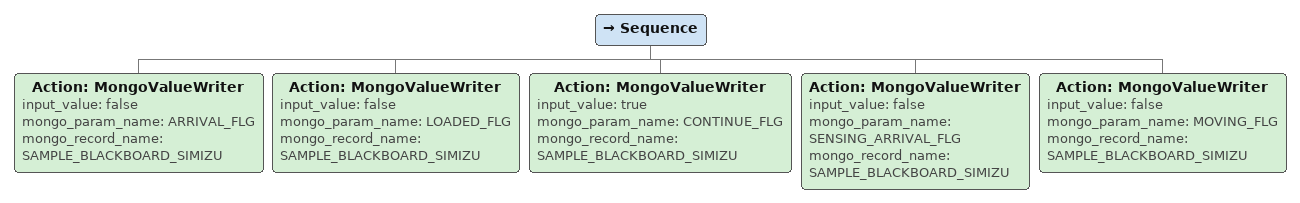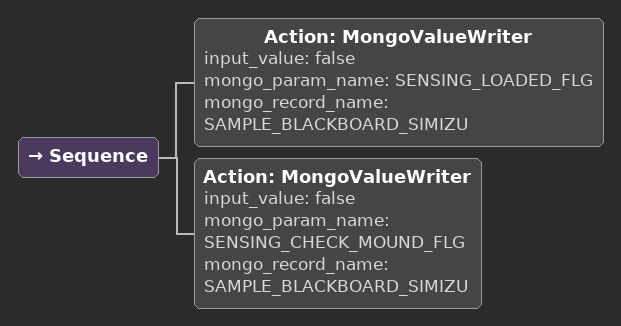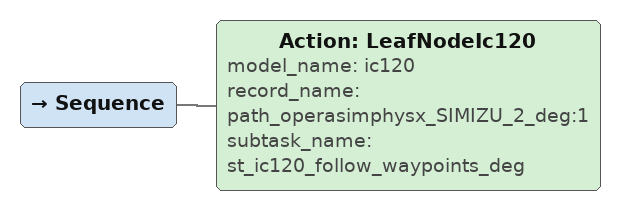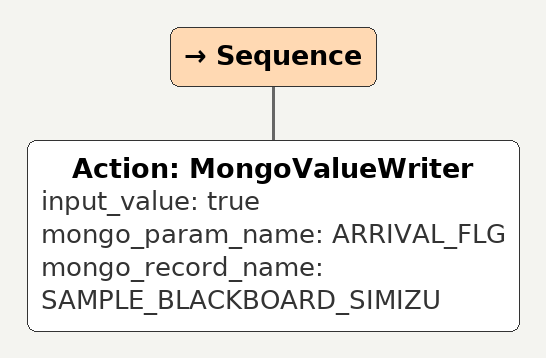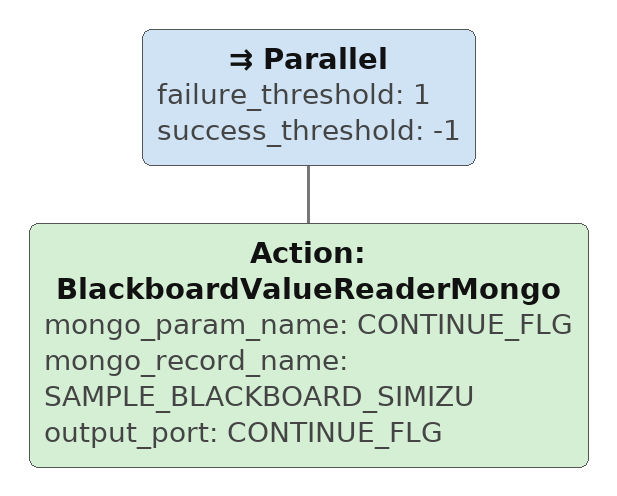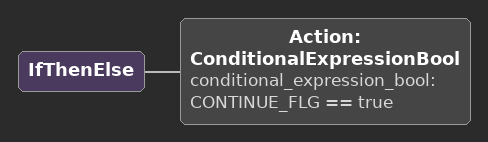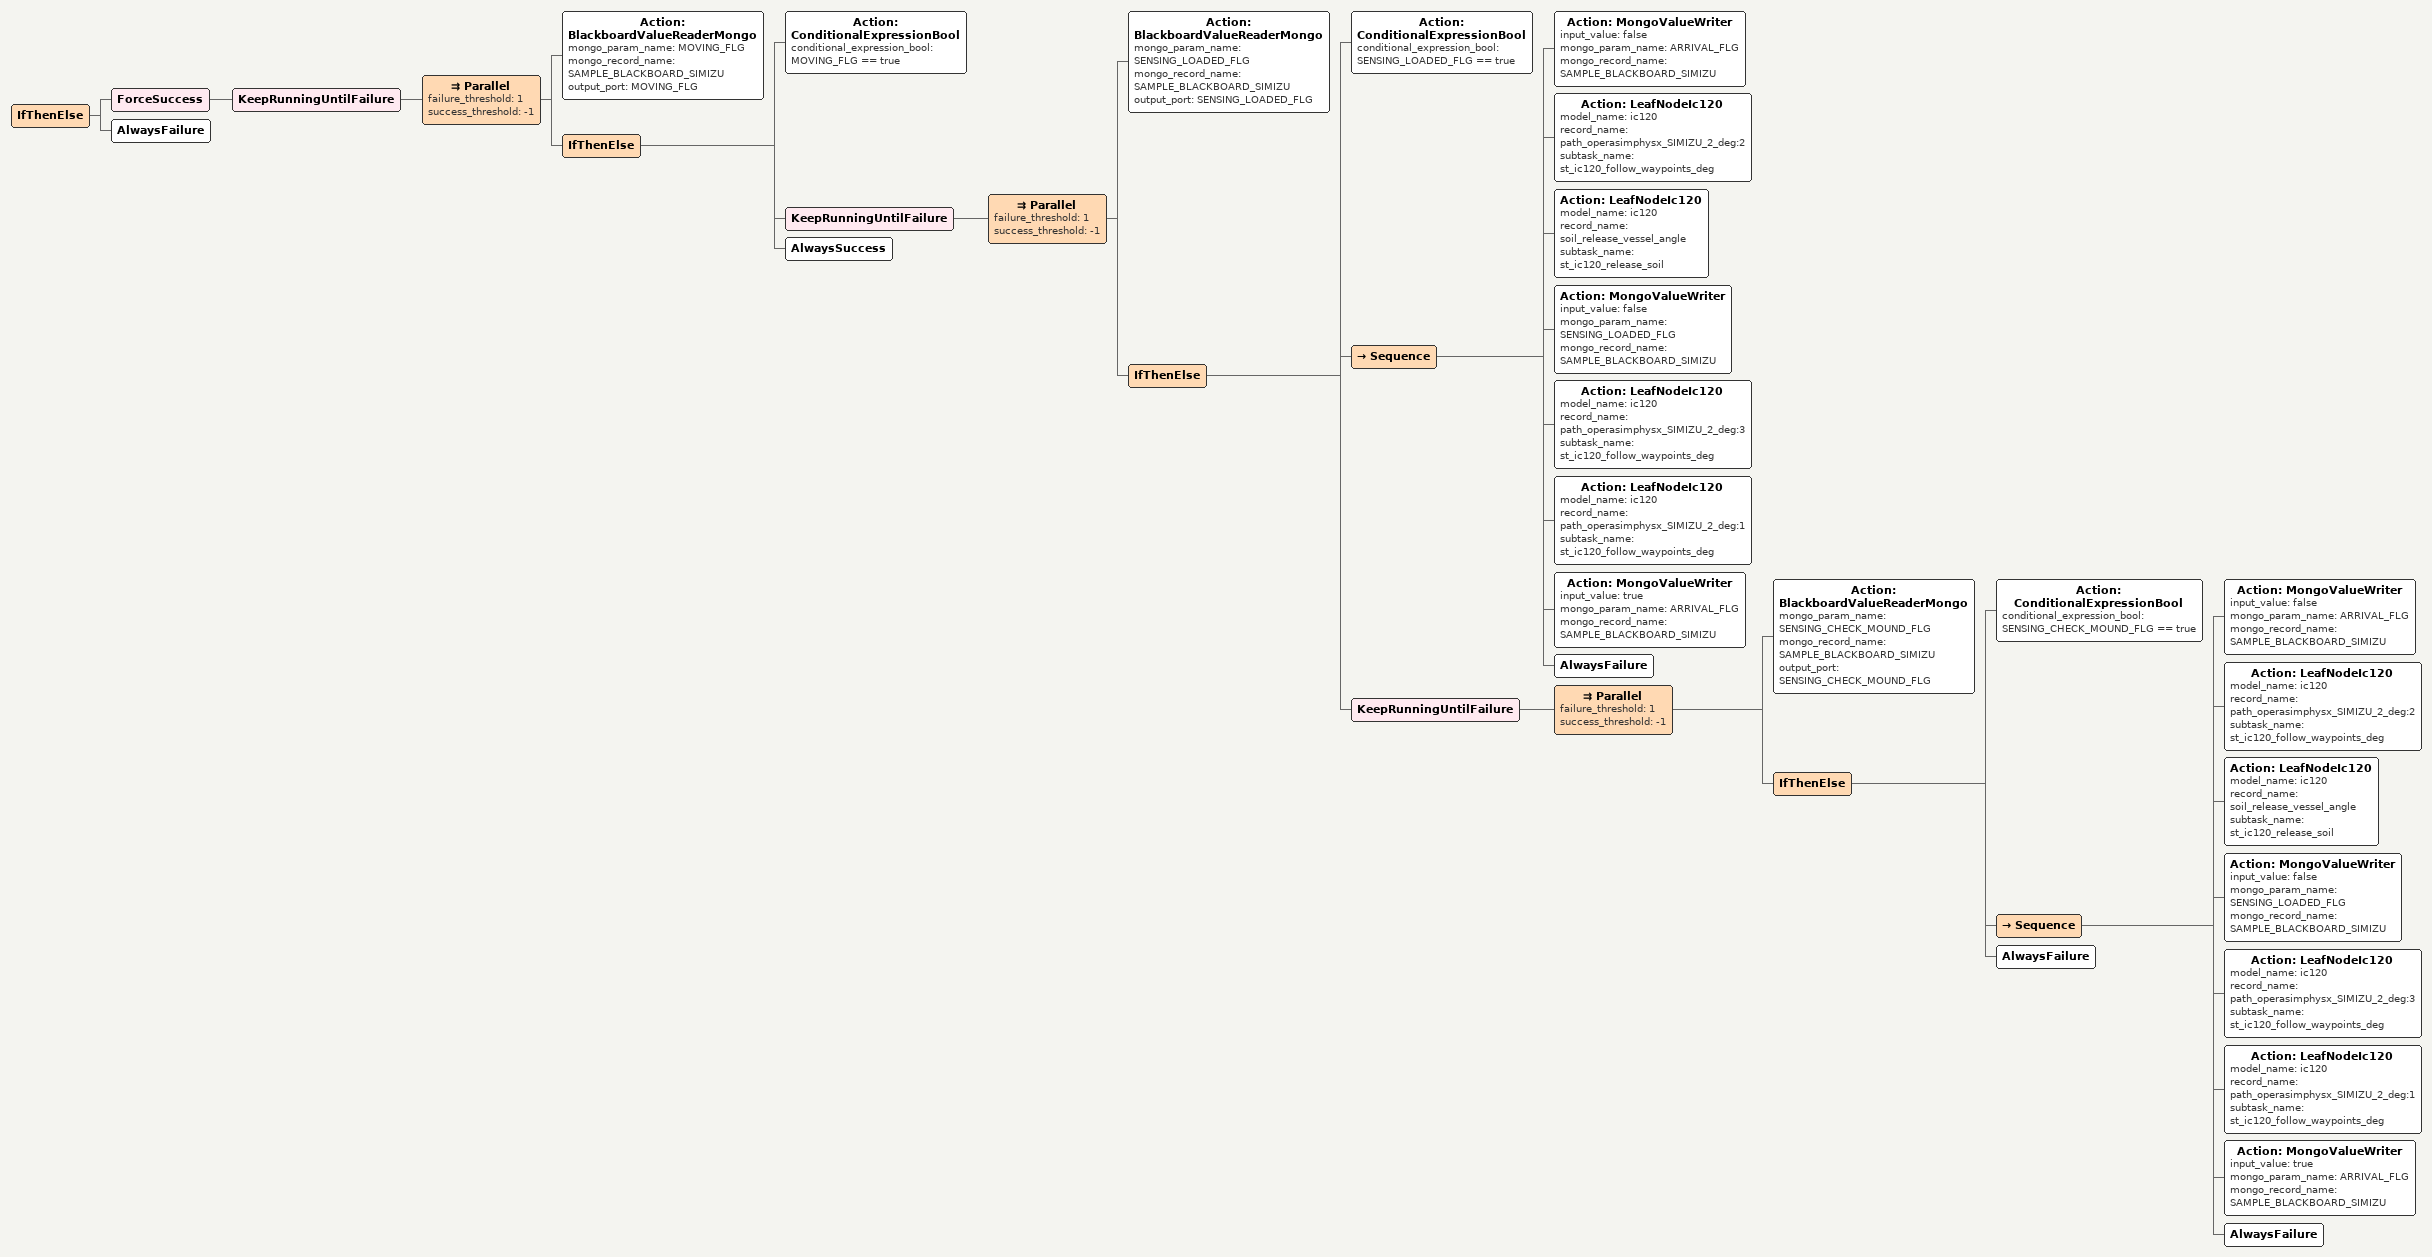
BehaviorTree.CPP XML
<Sequence>
    <Action ID="MongoValueWriter" input_value="false" mongo_param_name="ARRIVAL_FLG" mongo_record_name="SAMPLE_BLACKBOARD_SIMIZU"/>
    <Action ID="MongoValueWriter" input_value="false" mongo_param_name="LOADED_FLG" mongo_record_name="SAMPLE_BLACKBOARD_SIMIZU"/>
    <Action ID="MongoValueWriter" input_value="true" mongo_param_name="CONTINUE_FLG" mongo_record_name="SAMPLE_BLACKBOARD_SIMIZU"/>
    <Action ID="MongoValueWriter" input_value="false" mongo_param_name="SENSING_ARRIVAL_FLG" mongo_record_name="SAMPLE_BLACKBOARD_SIMIZU"/>
    <Action ID="MongoValueWriter" input_value="false" mongo_param_name="MOVING_FLG" mongo_record_name="SAMPLE_BLACKBOARD_SIMIZU"/>
</Sequence>

<Sequence>
    <Action ID="MongoValueWriter" input_value="false" mongo_param_name="SENSING_LOADED_FLG" mongo_record_name="SAMPLE_BLACKBOARD_SIMIZU"/>
    <Action ID="MongoValueWriter" input_value="false" mongo_param_name="SENSING_CHECK_MOUND_FLG" mongo_record_name="SAMPLE_BLACKBOARD_SIMIZU"/>
</Sequence>

<Sequence>
    <Action model_name="ic120" ID="LeafNodeIc120" record_name="path_operasimphysx_SIMIZU_2_deg:1" subtask_name="st_ic120_follow_waypoints_deg"/>
</Sequence>

<Sequence>
    <Action ID="MongoValueWriter" input_value="true" mongo_param_name="ARRIVAL_FLG" mongo_record_name="SAMPLE_BLACKBOARD_SIMIZU"/>
</Sequence>

<Parallel failure_threshold="1" success_threshold="-1">
    <Action ID="BlackboardValueReaderMongo" mongo_param_name="CONTINUE_FLG" mongo_record_name="SAMPLE_BLACKBOARD_SIMIZU" output_port="CONTINUE_FLG"/>
</Parallel>

<IfThenElse>
    <Action ID="ConditionalExpressionBool" conditional_expression_bool="CONTINUE_FLG == true"/>
</IfThenElse>

<IfThenElse>
    <ForceSuccess>
        <KeepRunningUntilFailure>
            <Parallel failure_threshold="1" success_threshold="-1">
                <Action ID="BlackboardValueReaderMongo" mongo_param_name="MOVING_FLG" mongo_record_name="SAMPLE_BLACKBOARD_SIMIZU" output_port="MOVING_FLG"/>
                <IfThenElse>
                    <Action ID="ConditionalExpressionBool" conditional_expression_bool="MOVING_FLG == true"/>
                    <KeepRunningUntilFailure>
                        <Parallel failure_threshold="1" success_threshold="-1">
                            <Action ID="BlackboardValueReaderMongo" mongo_param_name="SENSING_LOADED_FLG" mongo_record_name="SAMPLE_BLACKBOARD_SIMIZU" output_port="SENSING_LOADED_FLG"/>
                            <IfThenElse>
                                <Action ID="ConditionalExpressionBool" conditional_expression_bool="SENSING_LOADED_FLG == true"/>
                                <Sequence>
                                    <Action ID="MongoValueWriter" input_value="false" mongo_param_name="ARRIVAL_FLG" mongo_record_name="SAMPLE_BLACKBOARD_SIMIZU"/>
                                    <Action model_name="ic120" ID="LeafNodeIc120" record_name="path_operasimphysx_SIMIZU_2_deg:2" subtask_name="st_ic120_follow_waypoints_deg"/>
                                    <Action model_name="ic120" ID="LeafNodeIc120" record_name="soil_release_vessel_angle" subtask_name="st_ic120_release_soil"/>
                                    <Action ID="MongoValueWriter" input_value="false" mongo_param_name="SENSING_LOADED_FLG" mongo_record_name="SAMPLE_BLACKBOARD_SIMIZU"/>
                                    <Action model_name="ic120" ID="LeafNodeIc120" record_name="path_operasimphysx_SIMIZU_2_deg:3" subtask_name="st_ic120_follow_waypoints_deg"/>
                                    <Action model_name="ic120" ID="LeafNodeIc120" record_name="path_operasimphysx_SIMIZU_2_deg:1" subtask_name="st_ic120_follow_waypoints_deg"/>
                                    <Action ID="MongoValueWriter" input_value="true" mongo_param_name="ARRIVAL_FLG" mongo_record_name="SAMPLE_BLACKBOARD_SIMIZU"/>
                                    <AlwaysFailure/>
                                </Sequence>
                                <KeepRunningUntilFailure>
                                    <Parallel failure_threshold="1" success_threshold="-1">
                                        <Action ID="BlackboardValueReaderMongo" mongo_param_name="SENSING_CHECK_MOUND_FLG" mongo_record_name="SAMPLE_BLACKBOARD_SIMIZU" output_port="SENSING_CHECK_MOUND_FLG"/>
                                        <IfThenElse>
                                            <Action ID="ConditionalExpressionBool" conditional_expression_bool="SENSING_CHECK_MOUND_FLG == true"/>
                                            <Sequence>
                                                <Action ID="MongoValueWriter" input_value="false" mongo_param_name="ARRIVAL_FLG" mongo_record_name="SAMPLE_BLACKBOARD_SIMIZU"/>
                                                <Action model_name="ic120" ID="LeafNodeIc120" record_name="path_operasimphysx_SIMIZU_2_deg:2" subtask_name="st_ic120_follow_waypoints_deg"/>
                                                <Action model_name="ic120" ID="LeafNodeIc120" record_name="soil_release_vessel_angle" subtask_name="st_ic120_release_soil"/>
                                                <Action ID="MongoValueWriter" input_value="false" mongo_param_name="SENSING_LOADED_FLG" mongo_record_name="SAMPLE_BLACKBOARD_SIMIZU"/>
                                                <Action model_name="ic120" ID="LeafNodeIc120" record_name="path_operasimphysx_SIMIZU_2_deg:3" subtask_name="st_ic120_follow_waypoints_deg"/>
                                                <Action model_name="ic120" ID="LeafNodeIc120" record_name="path_operasimphysx_SIMIZU_2_deg:1" subtask_name="st_ic120_follow_waypoints_deg"/>
                                                <Action ID="MongoValueWriter" input_value="true" mongo_param_name="ARRIVAL_FLG" mongo_record_name="SAMPLE_BLACKBOARD_SIMIZU"/>
                                                <AlwaysFailure/>
                                            </Sequence>
                                            <AlwaysFailure/>
                                        </IfThenElse>
                                    </Parallel>
                                </KeepRunningUntilFailure>
                            </IfThenElse>
                        </Parallel>
                    </KeepRunningUntilFailure>
                    <AlwaysSuccess/>
                </IfThenElse>
            </Parallel>
        </KeepRunningUntilFailure>
    </ForceSuccess>
    <AlwaysFailure/>
</IfThenElse>
